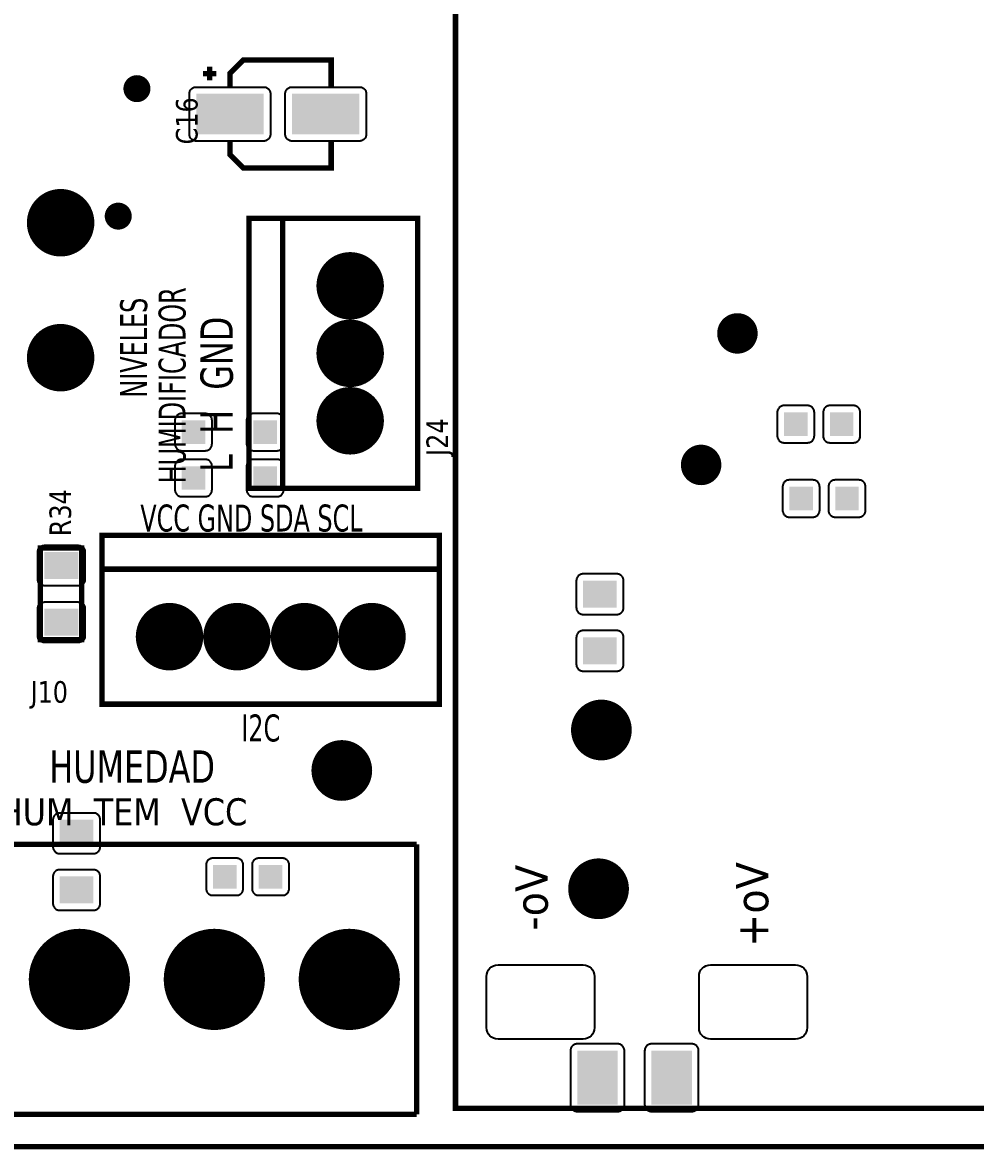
# Model space of a CAD drawing. Header units: millimetres. Extents: x 124 to 302, y 105 to 223.
# Drawn here: x 298.079 to 299.492, y 218.591 to 220.261 of the extents above; entities that cross this region are included whole.
import ezdxf

# ---------------------------------------------------------------- set-up
doc = ezdxf.new("R2010")
doc.units = ezdxf.units.MM
doc.layers.add('DESC', color=250, linetype='Continuous')
doc.styles.get("Standard").update_dxf_attribs({"font": 'tahoma.ttf'})

# ---------------------------------------------------------------- blocks, each defined once
blk = doc.blocks.new('RPAD')
blk.add_trace([(-0.5, -0.5), (-0.5, 0.5), (0.5, -0.5), (0.5, 0.5)])
blk = doc.blocks.new('EPAD')
at = {"const_width": 0.5}
blk.add_lwpolyline([(-0.25, 0, 1), (0.25, 0, 1)], format="xyb", close=True, dxfattribs=at)
blk = doc.blocks.new('PCB_CamaraClimatica')
at = {"const_width": 0.008}
for points in [[(147.0389, 110.574), (153.4499, 110.574), (153.4499, 115.4463), (147.0389, 115.4463), (147.0389, 110.574)], [(147.0389, 110.574), (153.4499, 110.574), (153.4499, 115.4463), (147.0389, 115.4463), (147.0389, 110.574)], [(147.0389, 110.574), (153.4499, 110.574), (153.4499, 115.4463), (147.0389, 115.4463), (147.0389, 110.574)], [(150.502, 110.631), (151.5729, 110.631), (151.5729, 112.694), (150.502, 112.694), (150.502, 110.631)], [(150.502, 110.631), (151.5729, 110.631), (151.5729, 112.694), (150.502, 112.694), (150.502, 110.631)], [(150.502, 110.631), (151.5729, 110.631), (151.5729, 112.694), (150.502, 112.694), (150.502, 110.631)], [(150.1377, 112.1544), (150.1377, 112.1744)], [(150.1377, 112.1544), (150.1377, 112.1744)], [(150.1377, 112.1544), (150.1377, 112.1744)], [(150.1677, 112.1444), (150.1677, 112.1644), (150.1877, 112.1844), (150.3177, 112.1844), (150.3177, 112.1444)], [(150.1677, 112.1444), (150.1677, 112.1644), (150.1877, 112.1844), (150.3177, 112.1844), (150.3177, 112.1444)], [(150.1677, 112.1444), (150.1677, 112.1644), (150.1877, 112.1844), (150.3177, 112.1844), (150.3177, 112.1444)], [(150.1477, 112.1644), (150.1277, 112.1644)], [(150.1477, 112.1644), (150.1277, 112.1644)], [(150.1477, 112.1644), (150.1277, 112.1644)], [(150.3177, 112.0644), (150.3177, 112.0244), (150.1877, 112.0244), (150.1677, 112.0444), (150.1677, 112.0644)], [(150.3177, 112.0644), (150.3177, 112.0244), (150.1877, 112.0244), (150.1677, 112.0444), (150.1677, 112.0644)], [(150.3177, 112.0644), (150.3177, 112.0244), (150.1877, 112.0244), (150.1677, 112.0444), (150.1677, 112.0644)], [(150.1959, 111.5498), (150.4459, 111.5498), (150.4459, 111.9498), (150.1959, 111.9498), (150.1959, 111.5498)], [(150.1959, 111.5498), (150.4459, 111.5498), (150.4459, 111.9498), (150.1959, 111.9498), (150.1959, 111.5498)], [(150.1959, 111.5498), (150.4459, 111.5498), (150.4459, 111.9498), (150.1959, 111.9498), (150.1959, 111.5498)], [(150.2459, 111.5498), (150.2459, 111.9498)], [(150.2459, 111.5498), (150.2459, 111.9498)], [(150.2459, 111.5498), (150.2459, 111.9498)], [(149.9782, 111.2299), (150.4782, 111.2299), (150.4782, 111.4799), (149.9782, 111.4799), (149.9782, 111.2299)], [(149.9782, 111.2299), (150.4782, 111.2299), (150.4782, 111.4799), (149.9782, 111.4799), (149.9782, 111.2299)], [(149.9782, 111.2299), (150.4782, 111.2299), (150.4782, 111.4799), (149.9782, 111.4799), (149.9782, 111.2299)], [(149.8869, 111.3253), (149.9479, 111.3253), (149.9479, 111.4613), (149.8869, 111.4613), (149.8869, 111.3253)], [(149.8869, 111.3253), (149.9479, 111.3253), (149.9479, 111.4613), (149.8869, 111.4613), (149.8869, 111.3253)], [(149.8869, 111.3253), (149.9479, 111.3253), (149.9479, 111.4613), (149.8869, 111.4613), (149.8869, 111.3253)], [(149.9782, 111.4299), (150.4782, 111.4299)], [(149.9782, 111.4299), (150.4782, 111.4299)], [(149.9782, 111.4299), (150.4782, 111.4299)], [(149.6446, 110.622), (149.6446, 111.022), (150.4446, 111.022)], [(149.6446, 110.622), (149.6446, 111.022), (150.4446, 111.022)], [(149.6446, 110.622), (149.6446, 111.022), (150.4446, 111.022)], [(150.4446, 110.622), (150.4446, 111.022)], [(150.4446, 110.622), (150.4446, 111.022)], [(150.4446, 110.622), (150.4446, 111.022)], [(150.4446, 110.622), (149.6446, 110.622)], [(150.4446, 110.622), (149.6446, 110.622)], [(150.4446, 110.622), (149.6446, 110.622)]]:
    blk.add_lwpolyline(points, dxfattribs=at)
for points in [[(150.1077, 112.0744), (150.1077, 112.1344), (150.1078, 112.1354), (150.1079, 112.1364), (150.1082, 112.1374), (150.1085, 112.1383), (150.1089, 112.1392), (150.1094, 112.14), (150.11, 112.1408), (150.1106, 112.1415), (150.1113, 112.1421), (150.1121, 112.1427), (150.1129, 112.1432), (150.1138, 112.1436), (150.1147, 112.144), (150.1157, 112.1442), (150.1167, 112.1443), (150.1177, 112.1444), (150.2177, 112.1444), (150.2188, 112.1443), (150.2198, 112.1442), (150.2207, 112.144), (150.2217, 112.1436), (150.2225, 112.1432), (150.2234, 112.1427), (150.2241, 112.1421), (150.2248, 112.1415), (150.2255, 112.1408), (150.226, 112.14), (150.2265, 112.1392), (150.227, 112.1383), (150.2273, 112.1374), (150.2275, 112.1364), (150.2277, 112.1354), (150.2277, 112.1344), (150.2277, 112.0744), (150.2277, 112.0734), (150.2275, 112.0724), (150.2273, 112.0714), (150.227, 112.0705), (150.2265, 112.0696), (150.226, 112.0688), (150.2255, 112.068), (150.2248, 112.0673), (150.2241, 112.0666), (150.2234, 112.0661), (150.2225, 112.0656), (150.2217, 112.0652), (150.2207, 112.0648), (150.2198, 112.0646), (150.2188, 112.0644), (150.2177, 112.0644), (150.1177, 112.0644), (150.1167, 112.0644), (150.1157, 112.0646), (150.1147, 112.0648), (150.1138, 112.0652), (150.1129, 112.0656), (150.1121, 112.0661), (150.1113, 112.0666), (150.1106, 112.0673), (150.11, 112.068), (150.1094, 112.0688), (150.1089, 112.0696), (150.1085, 112.0705), (150.1082, 112.0714), (150.1079, 112.0724), (150.1078, 112.0734), (150.1077, 112.0744)], [(150.2497, 112.0744), (150.2497, 112.1344), (150.2498, 112.1354), (150.2499, 112.1364), (150.2502, 112.1374), (150.2505, 112.1383), (150.2509, 112.1392), (150.2514, 112.14), (150.252, 112.1408), (150.2526, 112.1415), (150.2533, 112.1421), (150.2541, 112.1427), (150.2549, 112.1432), (150.2558, 112.1436), (150.2567, 112.144), (150.2577, 112.1442), (150.2587, 112.1443), (150.2597, 112.1444), (150.3597, 112.1444), (150.3608, 112.1443), (150.3618, 112.1442), (150.3627, 112.144), (150.3637, 112.1436), (150.3645, 112.1432), (150.3654, 112.1427), (150.3661, 112.1421), (150.3668, 112.1415), (150.3675, 112.1408), (150.368, 112.14), (150.3685, 112.1392), (150.369, 112.1383), (150.3693, 112.1374), (150.3695, 112.1364), (150.3697, 112.1354), (150.3697, 112.1344), (150.3697, 112.0744), (150.3697, 112.0734), (150.3695, 112.0724), (150.3693, 112.0714), (150.369, 112.0705), (150.3685, 112.0696), (150.368, 112.0688), (150.3675, 112.068), (150.3668, 112.0673), (150.3661, 112.0666), (150.3654, 112.0661), (150.3645, 112.0656), (150.3637, 112.0652), (150.3627, 112.0648), (150.3618, 112.0646), (150.3608, 112.0644), (150.3597, 112.0644), (150.2597, 112.0644), (150.2587, 112.0644), (150.2577, 112.0646), (150.2567, 112.0648), (150.2558, 112.0652), (150.2549, 112.0656), (150.2541, 112.0661), (150.2533, 112.0666), (150.2526, 112.0673), (150.252, 112.068), (150.2514, 112.0688), (150.2509, 112.0696), (150.2505, 112.0705), (150.2502, 112.0714), (150.2499, 112.0724), (150.2498, 112.0734), (150.2497, 112.0744)], [(150.1412, 111.6155), (150.1412, 111.6505), (150.1411, 111.6516), (150.141, 111.6526), (150.1407, 111.6535), (150.1404, 111.6545), (150.14, 111.6553), (150.1395, 111.6562), (150.1389, 111.6569), (150.1383, 111.6576), (150.1376, 111.6583), (150.1368, 111.6588), (150.136, 111.6593), (150.1351, 111.6598), (150.1342, 111.6601), (150.1332, 111.6603), (150.1322, 111.6605), (150.1312, 111.6605), (150.0962, 111.6605), (150.0951, 111.6605), (150.0941, 111.6603), (150.0932, 111.6601), (150.0922, 111.6598), (150.0914, 111.6593), (150.0905, 111.6588), (150.0898, 111.6583), (150.0891, 111.6576), (150.0884, 111.6569), (150.0878, 111.6562), (150.0873, 111.6553), (150.0869, 111.6545), (150.0866, 111.6535), (150.0864, 111.6526), (150.0862, 111.6516), (150.0862, 111.6505), (150.0862, 111.6155), (150.0862, 111.6145), (150.0864, 111.6135), (150.0866, 111.6125), (150.0869, 111.6116), (150.0873, 111.6107), (150.0878, 111.6099), (150.0884, 111.6091), (150.0891, 111.6084), (150.0898, 111.6078), (150.0905, 111.6072), (150.0914, 111.6067), (150.0922, 111.6063), (150.0932, 111.606), (150.0941, 111.6057), (150.0951, 111.6056), (150.0962, 111.6055), (150.1312, 111.6055), (150.1322, 111.6056), (150.1332, 111.6057), (150.1342, 111.606), (150.1351, 111.6063), (150.136, 111.6067), (150.1368, 111.6072), (150.1376, 111.6078), (150.1383, 111.6084), (150.1389, 111.6091), (150.1395, 111.6099), (150.14, 111.6107), (150.1404, 111.6116), (150.1407, 111.6125), (150.141, 111.6135), (150.1411, 111.6145), (150.1412, 111.6155)], [(150.2475, 111.6155), (150.2475, 111.6505), (150.2474, 111.6516), (150.2473, 111.6526), (150.247, 111.6535), (150.2467, 111.6545), (150.2463, 111.6553), (150.2458, 111.6562), (150.2452, 111.6569), (150.2446, 111.6576), (150.2439, 111.6583), (150.2431, 111.6588), (150.2423, 111.6593), (150.2414, 111.6598), (150.2405, 111.6601), (150.2395, 111.6603), (150.2385, 111.6605), (150.2375, 111.6605), (150.2025, 111.6605), (150.2014, 111.6605), (150.2004, 111.6603), (150.1995, 111.6601), (150.1985, 111.6598), (150.1977, 111.6593), (150.1968, 111.6588), (150.1961, 111.6583), (150.1954, 111.6576), (150.1947, 111.6569), (150.1941, 111.6562), (150.1936, 111.6553), (150.1932, 111.6545), (150.1929, 111.6535), (150.1927, 111.6526), (150.1925, 111.6516), (150.1925, 111.6505), (150.1925, 111.6155), (150.1925, 111.6145), (150.1927, 111.6135), (150.1929, 111.6125), (150.1932, 111.6116), (150.1936, 111.6107), (150.1941, 111.6099), (150.1947, 111.6091), (150.1954, 111.6084), (150.1961, 111.6078), (150.1968, 111.6072), (150.1977, 111.6067), (150.1985, 111.6063), (150.1995, 111.606), (150.2004, 111.6057), (150.2014, 111.6056), (150.2025, 111.6055), (150.2375, 111.6055), (150.2385, 111.6056), (150.2395, 111.6057), (150.2405, 111.606), (150.2414, 111.6063), (150.2423, 111.6067), (150.2431, 111.6072), (150.2439, 111.6078), (150.2446, 111.6084), (150.2452, 111.6091), (150.2458, 111.6099), (150.2463, 111.6107), (150.2467, 111.6116), (150.247, 111.6125), (150.2473, 111.6135), (150.2474, 111.6145), (150.2475, 111.6155)], [(150.9888, 111.6173), (151.0238, 111.6173), (151.0248, 111.6174), (151.0258, 111.6175), (151.0268, 111.6178), (151.0277, 111.6181), (151.0286, 111.6185), (151.0294, 111.619), (151.0302, 111.6196), (151.0309, 111.6202), (151.0315, 111.6209), (151.0321, 111.6217), (151.0326, 111.6225), (151.033, 111.6234), (151.0334, 111.6243), (151.0336, 111.6253), (151.0337, 111.6263), (151.0338, 111.6273), (151.0338, 111.6623), (151.0337, 111.6634), (151.0336, 111.6644), (151.0334, 111.6653), (151.033, 111.6663), (151.0326, 111.6671), (151.0321, 111.668), (151.0315, 111.6687), (151.0309, 111.6694), (151.0302, 111.6701), (151.0294, 111.6707), (151.0286, 111.6711), (151.0277, 111.6716), (151.0268, 111.6719), (151.0258, 111.6721), (151.0248, 111.6723), (151.0238, 111.6723), (150.9888, 111.6723), (150.9878, 111.6723), (150.9867, 111.6721), (150.9858, 111.6719), (150.9849, 111.6716), (150.984, 111.6711), (150.9832, 111.6707), (150.9824, 111.6701), (150.9817, 111.6694), (150.981, 111.6687), (150.9805, 111.668), (150.98, 111.6671), (150.9796, 111.6663), (150.9792, 111.6653), (150.979, 111.6644), (150.9788, 111.6634), (150.9788, 111.6623), (150.9788, 111.6273), (150.9788, 111.6263), (150.979, 111.6253), (150.9792, 111.6243), (150.9796, 111.6234), (150.98, 111.6225), (150.9805, 111.6217), (150.981, 111.6209), (150.9817, 111.6202), (150.9824, 111.6196), (150.9832, 111.619), (150.984, 111.6185), (150.9849, 111.6181), (150.9858, 111.6178), (150.9867, 111.6175), (150.9878, 111.6174), (150.9888, 111.6173)], [(151.0568, 111.6173), (151.0918, 111.6173), (151.0928, 111.6174), (151.0938, 111.6175), (151.0948, 111.6178), (151.0957, 111.6181), (151.0966, 111.6185), (151.0974, 111.619), (151.0982, 111.6196), (151.0989, 111.6202), (151.0995, 111.6209), (151.1001, 111.6217), (151.1006, 111.6225), (151.101, 111.6234), (151.1014, 111.6243), (151.1016, 111.6253), (151.1017, 111.6263), (151.1018, 111.6273), (151.1018, 111.6623), (151.1017, 111.6634), (151.1016, 111.6644), (151.1014, 111.6653), (151.101, 111.6663), (151.1006, 111.6671), (151.1001, 111.668), (151.0995, 111.6687), (151.0989, 111.6694), (151.0982, 111.6701), (151.0974, 111.6707), (151.0966, 111.6711), (151.0957, 111.6716), (151.0948, 111.6719), (151.0938, 111.6721), (151.0928, 111.6723), (151.0918, 111.6723), (151.0568, 111.6723), (151.0558, 111.6723), (151.0547, 111.6721), (151.0538, 111.6719), (151.0529, 111.6716), (151.052, 111.6711), (151.0512, 111.6707), (151.0504, 111.6701), (151.0497, 111.6694), (151.049, 111.6687), (151.0485, 111.668), (151.048, 111.6671), (151.0476, 111.6663), (151.0472, 111.6653), (151.047, 111.6644), (151.0468, 111.6634), (151.0468, 111.6623), (151.0468, 111.6273), (151.0468, 111.6263), (151.047, 111.6253), (151.0472, 111.6243), (151.0476, 111.6234), (151.048, 111.6225), (151.0485, 111.6217), (151.049, 111.6209), (151.0497, 111.6202), (151.0504, 111.6196), (151.0512, 111.619), (151.052, 111.6185), (151.0529, 111.6181), (151.0538, 111.6178), (151.0547, 111.6175), (151.0558, 111.6174), (151.0568, 111.6173)], [(150.1412, 111.5475), (150.1412, 111.5825), (150.1411, 111.5836), (150.141, 111.5846), (150.1407, 111.5855), (150.1404, 111.5865), (150.14, 111.5873), (150.1395, 111.5882), (150.1389, 111.5889), (150.1383, 111.5896), (150.1376, 111.5903), (150.1368, 111.5908), (150.136, 111.5913), (150.1351, 111.5918), (150.1342, 111.5921), (150.1332, 111.5923), (150.1322, 111.5925), (150.1312, 111.5925), (150.0962, 111.5925), (150.0951, 111.5925), (150.0941, 111.5923), (150.0932, 111.5921), (150.0922, 111.5918), (150.0914, 111.5913), (150.0905, 111.5908), (150.0898, 111.5903), (150.0891, 111.5896), (150.0884, 111.5889), (150.0878, 111.5882), (150.0873, 111.5873), (150.0869, 111.5865), (150.0866, 111.5855), (150.0864, 111.5846), (150.0862, 111.5836), (150.0862, 111.5825), (150.0862, 111.5475), (150.0862, 111.5465), (150.0864, 111.5455), (150.0866, 111.5445), (150.0869, 111.5436), (150.0873, 111.5427), (150.0878, 111.5419), (150.0884, 111.5411), (150.0891, 111.5404), (150.0898, 111.5398), (150.0905, 111.5392), (150.0914, 111.5387), (150.0922, 111.5383), (150.0932, 111.538), (150.0941, 111.5377), (150.0951, 111.5376), (150.0962, 111.5375), (150.1312, 111.5375), (150.1322, 111.5376), (150.1332, 111.5377), (150.1342, 111.538), (150.1351, 111.5383), (150.136, 111.5387), (150.1368, 111.5392), (150.1376, 111.5398), (150.1383, 111.5404), (150.1389, 111.5411), (150.1395, 111.5419), (150.14, 111.5427), (150.1404, 111.5436), (150.1407, 111.5445), (150.141, 111.5455), (150.1411, 111.5465), (150.1412, 111.5475)], [(150.2475, 111.5475), (150.2475, 111.5825), (150.2474, 111.5836), (150.2473, 111.5846), (150.247, 111.5855), (150.2467, 111.5865), (150.2463, 111.5873), (150.2458, 111.5882), (150.2452, 111.5889), (150.2446, 111.5896), (150.2439, 111.5903), (150.2431, 111.5908), (150.2423, 111.5913), (150.2414, 111.5918), (150.2405, 111.5921), (150.2395, 111.5923), (150.2385, 111.5925), (150.2375, 111.5925), (150.2025, 111.5925), (150.2014, 111.5925), (150.2004, 111.5923), (150.1995, 111.5921), (150.1985, 111.5918), (150.1977, 111.5913), (150.1968, 111.5908), (150.1961, 111.5903), (150.1954, 111.5896), (150.1947, 111.5889), (150.1941, 111.5882), (150.1936, 111.5873), (150.1932, 111.5865), (150.1929, 111.5855), (150.1927, 111.5846), (150.1925, 111.5836), (150.1925, 111.5825), (150.1925, 111.5475), (150.1925, 111.5465), (150.1927, 111.5455), (150.1929, 111.5445), (150.1932, 111.5436), (150.1936, 111.5427), (150.1941, 111.5419), (150.1947, 111.5411), (150.1954, 111.5404), (150.1961, 111.5398), (150.1968, 111.5392), (150.1977, 111.5387), (150.1985, 111.5383), (150.1995, 111.538), (150.2004, 111.5377), (150.2014, 111.5376), (150.2025, 111.5375), (150.2375, 111.5375), (150.2385, 111.5376), (150.2395, 111.5377), (150.2405, 111.538), (150.2414, 111.5383), (150.2423, 111.5387), (150.2431, 111.5392), (150.2439, 111.5398), (150.2446, 111.5404), (150.2452, 111.5411), (150.2458, 111.5419), (150.2463, 111.5427), (150.2467, 111.5436), (150.247, 111.5445), (150.2473, 111.5455), (150.2474, 111.5465), (150.2475, 111.5475)], [(150.9967, 111.5071), (151.0317, 111.5071), (151.0327, 111.5071), (151.0337, 111.5073), (151.0347, 111.5075), (151.0356, 111.5079), (151.0365, 111.5083), (151.0373, 111.5088), (151.0381, 111.5093), (151.0388, 111.51), (151.0394, 111.5107), (151.04, 111.5115), (151.0405, 111.5123), (151.0409, 111.5132), (151.0412, 111.5141), (151.0415, 111.5151), (151.0416, 111.5161), (151.0417, 111.5171), (151.0417, 111.5521), (151.0416, 111.5531), (151.0415, 111.5541), (151.0412, 111.5551), (151.0409, 111.556), (151.0405, 111.5569), (151.04, 111.5577), (151.0394, 111.5585), (151.0388, 111.5592), (151.0381, 111.5598), (151.0373, 111.5604), (151.0365, 111.5609), (151.0356, 111.5613), (151.0347, 111.5617), (151.0337, 111.5619), (151.0327, 111.562), (151.0317, 111.5621), (150.9967, 111.5621), (150.9956, 111.562), (150.9946, 111.5619), (150.9937, 111.5617), (150.9927, 111.5613), (150.9919, 111.5609), (150.991, 111.5604), (150.9903, 111.5598), (150.9896, 111.5592), (150.9889, 111.5585), (150.9883, 111.5577), (150.9879, 111.5569), (150.9874, 111.556), (150.9871, 111.5551), (150.9869, 111.5541), (150.9867, 111.5531), (150.9867, 111.5521), (150.9867, 111.5171), (150.9867, 111.5161), (150.9869, 111.5151), (150.9871, 111.5141), (150.9874, 111.5132), (150.9879, 111.5123), (150.9883, 111.5115), (150.9889, 111.5107), (150.9896, 111.51), (150.9903, 111.5093), (150.991, 111.5088), (150.9919, 111.5083), (150.9927, 111.5079), (150.9937, 111.5075), (150.9946, 111.5073), (150.9956, 111.5071), (150.9967, 111.5071)], [(151.0647, 111.5071), (151.0997, 111.5071), (151.1007, 111.5071), (151.1017, 111.5073), (151.1027, 111.5075), (151.1036, 111.5079), (151.1045, 111.5083), (151.1053, 111.5088), (151.1061, 111.5093), (151.1068, 111.51), (151.1074, 111.5107), (151.108, 111.5115), (151.1085, 111.5123), (151.1089, 111.5132), (151.1092, 111.5141), (151.1095, 111.5151), (151.1096, 111.5161), (151.1097, 111.5171), (151.1097, 111.5521), (151.1096, 111.5531), (151.1095, 111.5541), (151.1092, 111.5551), (151.1089, 111.556), (151.1085, 111.5569), (151.108, 111.5577), (151.1074, 111.5585), (151.1068, 111.5592), (151.1061, 111.5598), (151.1053, 111.5604), (151.1045, 111.5609), (151.1036, 111.5613), (151.1027, 111.5617), (151.1017, 111.5619), (151.1007, 111.562), (151.0997, 111.5621), (151.0647, 111.5621), (151.0636, 111.562), (151.0626, 111.5619), (151.0617, 111.5617), (151.0607, 111.5613), (151.0599, 111.5609), (151.059, 111.5604), (151.0583, 111.5598), (151.0576, 111.5592), (151.0569, 111.5585), (151.0563, 111.5577), (151.0559, 111.5569), (151.0554, 111.556), (151.0551, 111.5551), (151.0549, 111.5541), (151.0547, 111.5531), (151.0547, 111.5521), (151.0547, 111.5171), (151.0547, 111.5161), (151.0549, 111.5151), (151.0551, 111.5141), (151.0554, 111.5132), (151.0559, 111.5123), (151.0563, 111.5115), (151.0569, 111.5107), (151.0576, 111.51), (151.0583, 111.5093), (151.059, 111.5088), (151.0599, 111.5083), (151.0607, 111.5079), (151.0617, 111.5075), (151.0626, 111.5073), (151.0636, 111.5071), (151.0647, 111.5071)], [(149.9529, 111.4553), (149.9529, 111.4153), (149.9529, 111.4142), (149.9527, 111.4132), (149.9525, 111.4122), (149.9522, 111.4113), (149.9517, 111.4104), (149.9512, 111.4096), (149.9507, 111.4089), (149.95, 111.4082), (149.9493, 111.4075), (149.9486, 111.4069), (149.9477, 111.4064), (149.9469, 111.406), (149.9459, 111.4057), (149.945, 111.4055), (149.944, 111.4053), (149.9429, 111.4053), (149.8929, 111.4053), (149.8919, 111.4053), (149.8909, 111.4055), (149.8899, 111.4057), (149.889, 111.406), (149.8881, 111.4064), (149.8873, 111.4069), (149.8865, 111.4075), (149.8858, 111.4082), (149.8852, 111.4089), (149.8846, 111.4096), (149.8841, 111.4104), (149.8837, 111.4113), (149.8834, 111.4122), (149.8831, 111.4132), (149.883, 111.4142), (149.8829, 111.4153), (149.8829, 111.4553), (149.883, 111.4563), (149.8831, 111.4573), (149.8834, 111.4583), (149.8837, 111.4592), (149.8841, 111.4601), (149.8846, 111.4609), (149.8852, 111.4617), (149.8858, 111.4624), (149.8865, 111.463), (149.8873, 111.4636), (149.8881, 111.4641), (149.889, 111.4645), (149.8899, 111.4648), (149.8909, 111.4651), (149.8919, 111.4652), (149.8929, 111.4653), (149.9429, 111.4653), (149.944, 111.4652), (149.945, 111.4651), (149.9459, 111.4648), (149.9469, 111.4645), (149.9477, 111.4641), (149.9486, 111.4636), (149.9493, 111.463), (149.95, 111.4624), (149.9507, 111.4617), (149.9512, 111.4609), (149.9517, 111.4601), (149.9522, 111.4592), (149.9525, 111.4583), (149.9527, 111.4573), (149.9529, 111.4563), (149.9529, 111.4553)], [(150.681, 111.4129), (150.681, 111.3729), (150.6811, 111.3718), (150.6812, 111.3708), (150.6815, 111.3699), (150.6818, 111.3689), (150.6822, 111.3681), (150.6827, 111.3672), (150.6833, 111.3665), (150.6839, 111.3658), (150.6846, 111.3651), (150.6854, 111.3645), (150.6862, 111.3641), (150.6871, 111.3636), (150.688, 111.3633), (150.689, 111.3631), (150.69, 111.3629), (150.691, 111.3629), (150.741, 111.3629), (150.7421, 111.3629), (150.7431, 111.3631), (150.744, 111.3633), (150.745, 111.3636), (150.7458, 111.3641), (150.7467, 111.3645), (150.7474, 111.3651), (150.7481, 111.3658), (150.7488, 111.3665), (150.7493, 111.3672), (150.7498, 111.3681), (150.7503, 111.3689), (150.7506, 111.3699), (150.7508, 111.3708), (150.751, 111.3718), (150.751, 111.3729), (150.751, 111.4129), (150.751, 111.4139), (150.7508, 111.4149), (150.7506, 111.4159), (150.7503, 111.4168), (150.7498, 111.4177), (150.7493, 111.4185), (150.7488, 111.4193), (150.7481, 111.42), (150.7474, 111.4206), (150.7467, 111.4212), (150.7458, 111.4217), (150.745, 111.4221), (150.744, 111.4224), (150.7431, 111.4227), (150.7421, 111.4228), (150.741, 111.4229), (150.691, 111.4229), (150.69, 111.4228), (150.689, 111.4227), (150.688, 111.4224), (150.6871, 111.4221), (150.6862, 111.4217), (150.6854, 111.4212), (150.6846, 111.4206), (150.6839, 111.42), (150.6833, 111.4193), (150.6827, 111.4185), (150.6822, 111.4177), (150.6818, 111.4168), (150.6815, 111.4159), (150.6812, 111.4149), (150.6811, 111.4139), (150.681, 111.4129)], [(149.9529, 111.3713), (149.9529, 111.3313), (149.9529, 111.3302), (149.9527, 111.3292), (149.9525, 111.3282), (149.9522, 111.3273), (149.9517, 111.3264), (149.9512, 111.3256), (149.9507, 111.3249), (149.95, 111.3242), (149.9493, 111.3235), (149.9486, 111.3229), (149.9477, 111.3224), (149.9469, 111.322), (149.9459, 111.3217), (149.945, 111.3215), (149.944, 111.3213), (149.9429, 111.3213), (149.8929, 111.3213), (149.8919, 111.3213), (149.8909, 111.3215), (149.8899, 111.3217), (149.889, 111.322), (149.8881, 111.3224), (149.8873, 111.3229), (149.8865, 111.3235), (149.8858, 111.3242), (149.8852, 111.3249), (149.8846, 111.3256), (149.8841, 111.3264), (149.8837, 111.3273), (149.8834, 111.3282), (149.8831, 111.3292), (149.883, 111.3302), (149.8829, 111.3313), (149.8829, 111.3713), (149.883, 111.3723), (149.8831, 111.3733), (149.8834, 111.3743), (149.8837, 111.3752), (149.8841, 111.3761), (149.8846, 111.3769), (149.8852, 111.3777), (149.8858, 111.3784), (149.8865, 111.379), (149.8873, 111.3796), (149.8881, 111.3801), (149.889, 111.3805), (149.8899, 111.3808), (149.8909, 111.3811), (149.8919, 111.3812), (149.8929, 111.3813), (149.9429, 111.3813), (149.944, 111.3812), (149.945, 111.3811), (149.9459, 111.3808), (149.9469, 111.3805), (149.9477, 111.3801), (149.9486, 111.3796), (149.9493, 111.379), (149.95, 111.3784), (149.9507, 111.3777), (149.9512, 111.3769), (149.9517, 111.3761), (149.9522, 111.3752), (149.9525, 111.3743), (149.9527, 111.3733), (149.9529, 111.3723), (149.9529, 111.3713)], [(150.681, 111.3289), (150.681, 111.2889), (150.6811, 111.2878), (150.6812, 111.2868), (150.6815, 111.2859), (150.6818, 111.2849), (150.6822, 111.2841), (150.6827, 111.2832), (150.6833, 111.2825), (150.6839, 111.2818), (150.6846, 111.2811), (150.6854, 111.2805), (150.6862, 111.2801), (150.6871, 111.2796), (150.688, 111.2793), (150.689, 111.2791), (150.69, 111.2789), (150.691, 111.2789), (150.741, 111.2789), (150.7421, 111.2789), (150.7431, 111.2791), (150.744, 111.2793), (150.745, 111.2796), (150.7458, 111.2801), (150.7467, 111.2805), (150.7474, 111.2811), (150.7481, 111.2818), (150.7488, 111.2825), (150.7493, 111.2832), (150.7498, 111.2841), (150.7503, 111.2849), (150.7506, 111.2859), (150.7508, 111.2868), (150.751, 111.2878), (150.751, 111.2889), (150.751, 111.3289), (150.751, 111.3299), (150.7508, 111.3309), (150.7506, 111.3319), (150.7503, 111.3328), (150.7498, 111.3337), (150.7493, 111.3345), (150.7488, 111.3353), (150.7481, 111.336), (150.7474, 111.3366), (150.7467, 111.3372), (150.7458, 111.3377), (150.745, 111.3381), (150.744, 111.3384), (150.7431, 111.3387), (150.7421, 111.3388), (150.741, 111.3389), (150.691, 111.3389), (150.69, 111.3388), (150.689, 111.3387), (150.688, 111.3384), (150.6871, 111.3381), (150.6862, 111.3377), (150.6854, 111.3372), (150.6846, 111.3366), (150.6839, 111.336), (150.6833, 111.3353), (150.6827, 111.3345), (150.6822, 111.3337), (150.6818, 111.3328), (150.6815, 111.3319), (150.6812, 111.3309), (150.6811, 111.3299), (150.681, 111.3289)], [(149.9754, 111.0185), (149.9754, 111.0585), (149.9754, 111.0596), (149.9752, 111.0606), (149.975, 111.0615), (149.9747, 111.0625), (149.9742, 111.0633), (149.9738, 111.0642), (149.9732, 111.0649), (149.9725, 111.0656), (149.9718, 111.0663), (149.9711, 111.0669), (149.9702, 111.0673), (149.9694, 111.0678), (149.9684, 111.0681), (149.9675, 111.0683), (149.9665, 111.0685), (149.9654, 111.0685), (149.9154, 111.0685), (149.9144, 111.0685), (149.9134, 111.0683), (149.9124, 111.0681), (149.9115, 111.0678), (149.9106, 111.0673), (149.9098, 111.0669), (149.909, 111.0663), (149.9083, 111.0656), (149.9077, 111.0649), (149.9071, 111.0642), (149.9066, 111.0633), (149.9062, 111.0625), (149.9059, 111.0615), (149.9056, 111.0606), (149.9055, 111.0596), (149.9054, 111.0585), (149.9054, 111.0185), (149.9055, 111.0175), (149.9056, 111.0165), (149.9059, 111.0155), (149.9062, 111.0146), (149.9066, 111.0137), (149.9071, 111.0129), (149.9077, 111.0121), (149.9083, 111.0114), (149.909, 111.0108), (149.9098, 111.0102), (149.9106, 111.0097), (149.9115, 111.0093), (149.9124, 111.009), (149.9134, 111.0087), (149.9144, 111.0086), (149.9154, 111.0085), (149.9654, 111.0085), (149.9665, 111.0086), (149.9675, 111.0087), (149.9684, 111.009), (149.9694, 111.0093), (149.9702, 111.0097), (149.9711, 111.0102), (149.9718, 111.0108), (149.9725, 111.0114), (149.9732, 111.0121), (149.9738, 111.0129), (149.9742, 111.0137), (149.9747, 111.0146), (149.975, 111.0155), (149.9752, 111.0165), (149.9754, 111.0175), (149.9754, 111.0185)], [(150.1425, 110.9466), (150.1775, 110.9466), (150.1785, 110.9466), (150.1795, 110.9468), (150.1805, 110.947), (150.1814, 110.9474), (150.1823, 110.9478), (150.1831, 110.9483), (150.1839, 110.9488), (150.1846, 110.9495), (150.1852, 110.9502), (150.1858, 110.951), (150.1863, 110.9518), (150.1867, 110.9527), (150.187, 110.9536), (150.1873, 110.9545), (150.1874, 110.9556), (150.1875, 110.9566), (150.1875, 110.9916), (150.1874, 110.9926), (150.1873, 110.9936), (150.187, 110.9946), (150.1867, 110.9955), (150.1863, 110.9964), (150.1858, 110.9972), (150.1852, 110.998), (150.1846, 110.9987), (150.1839, 110.9993), (150.1831, 110.9999), (150.1823, 111.0004), (150.1814, 111.0008), (150.1805, 111.0012), (150.1795, 111.0014), (150.1785, 111.0015), (150.1775, 111.0016), (150.1425, 111.0016), (150.1414, 111.0015), (150.1404, 111.0014), (150.1395, 111.0012), (150.1385, 111.0008), (150.1377, 111.0004), (150.1368, 110.9999), (150.1361, 110.9993), (150.1354, 110.9987), (150.1347, 110.998), (150.1342, 110.9972), (150.1337, 110.9964), (150.1332, 110.9955), (150.1329, 110.9946), (150.1327, 110.9936), (150.1325, 110.9926), (150.1325, 110.9916), (150.1325, 110.9566), (150.1325, 110.9556), (150.1327, 110.9545), (150.1329, 110.9536), (150.1332, 110.9527), (150.1337, 110.9518), (150.1342, 110.951), (150.1347, 110.9502), (150.1354, 110.9495), (150.1361, 110.9488), (150.1368, 110.9483), (150.1377, 110.9478), (150.1385, 110.9474), (150.1395, 110.947), (150.1404, 110.9468), (150.1414, 110.9466), (150.1425, 110.9466)], [(150.2105, 110.9466), (150.2455, 110.9466), (150.2465, 110.9466), (150.2475, 110.9468), (150.2485, 110.947), (150.2494, 110.9474), (150.2503, 110.9478), (150.2511, 110.9483), (150.2519, 110.9488), (150.2526, 110.9495), (150.2532, 110.9502), (150.2538, 110.951), (150.2543, 110.9518), (150.2547, 110.9527), (150.255, 110.9536), (150.2553, 110.9545), (150.2554, 110.9556), (150.2555, 110.9566), (150.2555, 110.9916), (150.2554, 110.9926), (150.2553, 110.9936), (150.255, 110.9946), (150.2547, 110.9955), (150.2543, 110.9964), (150.2538, 110.9972), (150.2532, 110.998), (150.2526, 110.9987), (150.2519, 110.9993), (150.2511, 110.9999), (150.2503, 111.0004), (150.2494, 111.0008), (150.2485, 111.0012), (150.2475, 111.0014), (150.2465, 111.0015), (150.2455, 111.0016), (150.2105, 111.0016), (150.2094, 111.0015), (150.2084, 111.0014), (150.2075, 111.0012), (150.2065, 111.0008), (150.2057, 111.0004), (150.2048, 110.9999), (150.2041, 110.9993), (150.2034, 110.9987), (150.2027, 110.998), (150.2022, 110.9972), (150.2017, 110.9964), (150.2012, 110.9955), (150.2009, 110.9946), (150.2007, 110.9936), (150.2005, 110.9926), (150.2005, 110.9916), (150.2005, 110.9566), (150.2005, 110.9556), (150.2007, 110.9545), (150.2009, 110.9536), (150.2012, 110.9527), (150.2017, 110.9518), (150.2022, 110.951), (150.2027, 110.9502), (150.2034, 110.9495), (150.2041, 110.9488), (150.2048, 110.9483), (150.2057, 110.9478), (150.2065, 110.9474), (150.2075, 110.947), (150.2084, 110.9468), (150.2094, 110.9466), (150.2105, 110.9466)], [(149.9754, 110.9345), (149.9754, 110.9745), (149.9754, 110.9756), (149.9752, 110.9766), (149.975, 110.9775), (149.9747, 110.9785), (149.9742, 110.9793), (149.9738, 110.9802), (149.9732, 110.9809), (149.9725, 110.9816), (149.9718, 110.9823), (149.9711, 110.9829), (149.9702, 110.9833), (149.9694, 110.9838), (149.9684, 110.9841), (149.9675, 110.9843), (149.9665, 110.9845), (149.9654, 110.9845), (149.9154, 110.9845), (149.9144, 110.9845), (149.9134, 110.9843), (149.9124, 110.9841), (149.9115, 110.9838), (149.9106, 110.9833), (149.9098, 110.9829), (149.909, 110.9823), (149.9083, 110.9816), (149.9077, 110.9809), (149.9071, 110.9802), (149.9066, 110.9793), (149.9062, 110.9785), (149.9059, 110.9775), (149.9056, 110.9766), (149.9055, 110.9756), (149.9054, 110.9745), (149.9054, 110.9345), (149.9055, 110.9335), (149.9056, 110.9325), (149.9059, 110.9315), (149.9062, 110.9306), (149.9066, 110.9297), (149.9071, 110.9289), (149.9077, 110.9281), (149.9083, 110.9274), (149.909, 110.9268), (149.9098, 110.9262), (149.9106, 110.9257), (149.9115, 110.9253), (149.9124, 110.925), (149.9134, 110.9247), (149.9144, 110.9246), (149.9154, 110.9245), (149.9654, 110.9245), (149.9665, 110.9246), (149.9675, 110.9247), (149.9684, 110.925), (149.9694, 110.9253), (149.9702, 110.9257), (149.9711, 110.9262), (149.9718, 110.9268), (149.9725, 110.9274), (149.9732, 110.9281), (149.9738, 110.9289), (149.9742, 110.9297), (149.9747, 110.9306), (149.975, 110.9315), (149.9752, 110.9325), (149.9754, 110.9335), (149.9754, 110.9345)], [(150.548, 110.7505), (150.548, 110.8265), (150.5483, 110.83), (150.5493, 110.8332), (150.5508, 110.8361), (150.5529, 110.8386), (150.5554, 110.8406), (150.5583, 110.8422), (150.5615, 110.8432), (150.565, 110.8435), (150.691, 110.8435), (150.6945, 110.8432), (150.6977, 110.8422), (150.7006, 110.8406), (150.7031, 110.8386), (150.7051, 110.8361), (150.7067, 110.8332), (150.7076, 110.83), (150.708, 110.8265), (150.708, 110.7505), (150.7076, 110.747), (150.7067, 110.7438), (150.7051, 110.7409), (150.7031, 110.7384), (150.7006, 110.7364), (150.6977, 110.7348), (150.6945, 110.7338), (150.691, 110.7335), (150.565, 110.7335), (150.5615, 110.7338), (150.5583, 110.7348), (150.5554, 110.7364), (150.5529, 110.7384), (150.5508, 110.7409), (150.5493, 110.7438), (150.5483, 110.747), (150.548, 110.7505)], [(150.8629, 110.7505), (150.8629, 110.8265), (150.8633, 110.83), (150.8642, 110.8332), (150.8658, 110.8361), (150.8679, 110.8386), (150.8704, 110.8406), (150.8732, 110.8422), (150.8765, 110.8432), (150.8799, 110.8435), (151.0059, 110.8435), (151.0094, 110.8432), (151.0126, 110.8422), (151.0155, 110.8406), (151.018, 110.8386), (151.0201, 110.8361), (151.0216, 110.8332), (151.0226, 110.83), (151.0229, 110.8265), (151.0229, 110.7505), (151.0226, 110.747), (151.0216, 110.7438), (151.0201, 110.7409), (151.018, 110.7384), (151.0155, 110.7364), (151.0126, 110.7348), (151.0094, 110.7338), (151.0059, 110.7335), (150.8799, 110.7335), (150.8765, 110.7338), (150.8732, 110.7348), (150.8704, 110.7364), (150.8679, 110.7384), (150.8658, 110.7409), (150.8642, 110.7438), (150.8633, 110.747), (150.8629, 110.7505)], [(150.6823, 110.6263), (150.7423, 110.6263), (150.7434, 110.6264), (150.7444, 110.6265), (150.7453, 110.6268), (150.7463, 110.6271), (150.7471, 110.6275), (150.748, 110.628), (150.7487, 110.6286), (150.7494, 110.6292), (150.7501, 110.6299), (150.7506, 110.6307), (150.7511, 110.6315), (150.7516, 110.6324), (150.7519, 110.6333), (150.7521, 110.6343), (150.7523, 110.6353), (150.7523, 110.6363), (150.7523, 110.7163), (150.7523, 110.7174), (150.7521, 110.7184), (150.7519, 110.7193), (150.7516, 110.7203), (150.7511, 110.7211), (150.7506, 110.722), (150.7501, 110.7227), (150.7494, 110.7234), (150.7487, 110.7241), (150.748, 110.7246), (150.7471, 110.7251), (150.7463, 110.7256), (150.7453, 110.7259), (150.7444, 110.7261), (150.7434, 110.7263), (150.7423, 110.7263), (150.6823, 110.7263), (150.6813, 110.7263), (150.6803, 110.7261), (150.6793, 110.7259), (150.6784, 110.7256), (150.6775, 110.7251), (150.6767, 110.7246), (150.6759, 110.7241), (150.6752, 110.7234), (150.6746, 110.7227), (150.674, 110.722), (150.6735, 110.7211), (150.6731, 110.7203), (150.6728, 110.7193), (150.6725, 110.7184), (150.6724, 110.7174), (150.6723, 110.7163), (150.6723, 110.6363), (150.6724, 110.6353), (150.6725, 110.6343), (150.6728, 110.6333), (150.6731, 110.6324), (150.6735, 110.6315), (150.674, 110.6307), (150.6746, 110.6299), (150.6752, 110.6292), (150.6759, 110.6286), (150.6767, 110.628), (150.6775, 110.6275), (150.6784, 110.6271), (150.6793, 110.6268), (150.6803, 110.6265), (150.6813, 110.6264), (150.6823, 110.6263)], [(150.7923, 110.6263), (150.8523, 110.6263), (150.8534, 110.6264), (150.8544, 110.6265), (150.8553, 110.6268), (150.8563, 110.6271), (150.8571, 110.6275), (150.858, 110.628), (150.8587, 110.6286), (150.8594, 110.6292), (150.8601, 110.6299), (150.8606, 110.6307), (150.8611, 110.6315), (150.8616, 110.6324), (150.8619, 110.6333), (150.8621, 110.6343), (150.8623, 110.6353), (150.8623, 110.6363), (150.8623, 110.7163), (150.8623, 110.7174), (150.8621, 110.7184), (150.8619, 110.7193), (150.8616, 110.7203), (150.8611, 110.7211), (150.8606, 110.722), (150.8601, 110.7227), (150.8594, 110.7234), (150.8587, 110.7241), (150.858, 110.7246), (150.8571, 110.7251), (150.8563, 110.7256), (150.8553, 110.7259), (150.8544, 110.7261), (150.8534, 110.7263), (150.8523, 110.7263), (150.7923, 110.7263), (150.7913, 110.7263), (150.7903, 110.7261), (150.7893, 110.7259), (150.7884, 110.7256), (150.7875, 110.7251), (150.7867, 110.7246), (150.7859, 110.7241), (150.7852, 110.7234), (150.7846, 110.7227), (150.784, 110.722), (150.7835, 110.7211), (150.7831, 110.7203), (150.7828, 110.7193), (150.7825, 110.7184), (150.7824, 110.7174), (150.7823, 110.7163), (150.7823, 110.6363), (150.7824, 110.6353), (150.7825, 110.6343), (150.7828, 110.6333), (150.7831, 110.6324), (150.7835, 110.6315), (150.784, 110.6307), (150.7846, 110.6299), (150.7852, 110.6292), (150.7859, 110.6286), (150.7867, 110.628), (150.7875, 110.6275), (150.7884, 110.6271), (150.7893, 110.6268), (150.7903, 110.6265), (150.7913, 110.6264), (150.7923, 110.6263)]]:
    blk.add_lwpolyline(points, close=True)
for p, xscale, yscale in [((150.0299, 112.142), 0.04, 0.04), ((149.9168, 111.9433), 0.1, 0.1), ((150.0022, 111.9531), 0.04, 0.04), ((150.3459, 111.8498), 0.1, 0.1), ((150.9198, 111.7793), 0.06, 0.06), ((149.9168, 111.7433), 0.1, 0.1), ((150.3459, 111.7498), 0.1, 0.1), ((150.3459, 111.6498), 0.1, 0.1), ((150.866, 111.5844), 0.06, 0.06), ((150.0782, 111.3299), 0.1, 0.1), ((150.1782, 111.3299), 0.1, 0.1), ((150.2782, 111.3299), 0.1, 0.1), ((150.3782, 111.3299), 0.1, 0.1), ((150.7182, 111.1916), 0.09, 0.09), ((150.3335, 111.1316), 0.09, 0.09), ((150.714, 110.9563), 0.09, 0.09), ((149.9446, 110.822), 0.15, 0.15), ((150.1446, 110.822), 0.15, 0.15), ((150.3446, 110.822), 0.15, 0.15)]:
    blk.add_blockref('EPAD', p, dxfattribs=dict(xscale=xscale, yscale=yscale))
for p, xscale, yscale, rotation in [((150.1677, 112.1044), 0.06, 0.1, 90), ((150.3097, 112.1044), 0.06, 0.1, 90), ((151.0063, 111.6448), 0.035, 0.035, 180), ((151.0743, 111.6448), 0.035, 0.035, 180), ((150.1137, 111.633), 0.035, 0.035, 270), ((150.22, 111.633), 0.035, 0.035, 270), ((150.1137, 111.565), 0.035, 0.035, 270), ((150.22, 111.565), 0.035, 0.035, 270), ((151.0142, 111.5346), 0.035, 0.035, 180), ((151.0822, 111.5346), 0.035, 0.035, 180), ((149.9179, 111.4353), 0.04, 0.05, 270), ((150.716, 111.3929), 0.04, 0.05, 90), ((149.9179, 111.3513), 0.04, 0.05, 270), ((150.716, 111.3089), 0.04, 0.05, 90), ((149.9404, 111.0385), 0.04, 0.05, 270), ((150.16, 110.9741), 0.035, 0.035, 180), ((150.228, 110.9741), 0.035, 0.035, 180), ((149.9404, 110.9545), 0.04, 0.05, 270), ((150.7123, 110.6763), 0.06, 0.08, 180), ((150.8223, 110.6763), 0.06, 0.08, 180)]:
    blk.add_blockref('RPAD', p, dxfattribs=dict(xscale=xscale, yscale=yscale, rotation=rotation))
for s, height, width, p in [('C16', 0.032, 0.9375, (150.1197, 112.0594)), ('C16', 0.032, 0.9375, (150.1197, 112.0594)), ('C16', 0.032, 0.9375, (150.1197, 112.0594)), ('HUMIDIFICADOR', 0.04, 0.75, (150.102, 111.5571)), ('HUMIDIFICADOR', 0.04, 0.75, (150.102, 111.5571)), ('HUMIDIFICADOR', 0.04, 0.75, (150.102, 111.5571)), ('NIVELES', 0.04, 0.75, (150.045, 111.6841)), ('NIVELES', 0.04, 0.75, (150.045, 111.6841)), ('NIVELES', 0.04, 0.75, (150.045, 111.6841)), ('L  H  GND', 0.048, 0.833333, (150.172, 111.5741)), ('L  H  GND', 0.048, 0.833333, (150.172, 111.5741)), ('L  H  GND', 0.048, 0.833333, (150.172, 111.5741)), ('J24', 0.032, 0.9375, (150.4909, 111.5978)), ('J24', 0.032, 0.9375, (150.4909, 111.5978)), ('J24', 0.032, 0.9375, (150.4909, 111.5978)), ('R34', 0.032, 0.9375, (149.9323, 111.4788)), ('R34', 0.032, 0.9375, (149.9323, 111.4788)), ('R34', 0.032, 0.9375, (149.9323, 111.4788))]:
    blk.add_text(s, height=height, rotation=90, dxfattribs=dict(width=width)).set_placement(p)
for s, height, width, p in [('VCC GND SDA SCL', 0.04, 0.75, (150.0349, 111.4857)), ('VCC GND SDA SCL', 0.04, 0.75, (150.0349, 111.4857)), ('VCC GND SDA SCL', 0.04, 0.75, (150.0349, 111.4857)), ('J10', 0.032, 0.9375, (149.8722, 111.232)), ('J10', 0.032, 0.9375, (149.8722, 111.232)), ('J10', 0.032, 0.9375, (149.8722, 111.232)), ('I2C', 0.04, 0.75, (150.1845, 111.1746)), ('I2C', 0.04, 0.75, (150.1845, 111.1746)), ('I2C', 0.04, 0.75, (150.1845, 111.1746)), ('HUMEDAD', 0.048, 0.833333, (149.9, 111.1134)), ('HUMEDAD', 0.048, 0.833333, (149.9, 111.1134)), ('HUMEDAD', 0.048, 0.833333, (149.9, 111.1134))]:
    blk.add_text(s, height=height, dxfattribs=dict(width=width)).set_placement(p)
blk.add_text('GND  HUM  TEM  VCC', height=0.04).set_placement((149.6869, 111.0504))
blk.add_text('GND  HUM  TEM  VCC', height=0.04).set_placement((149.6869, 111.0504))
blk.add_text('GND  HUM  TEM  VCC', height=0.04).set_placement((149.6869, 111.0504))
at = {"text_generation_flag": 2, "width": 1.041667}
for s, p in [('Vo-', (150.6387, 110.9919)), ('Vo-', (150.6387, 110.9919)), ('Vo-', (150.6387, 110.9919)), ('Vo+', (150.9655, 110.9959)), ('Vo+', (150.9655, 110.9959)), ('Vo+', (150.9655, 110.9959))]:
    blk.add_text(s, height=0.048, rotation=90, dxfattribs=at).set_placement(p)

msp = doc.modelspace()

# ---------------------------------------------------------------- block references
at = {"layer": 'DESC'}
msp.add_blockref('PCB_CamaraClimatica', (148.219, 108.0207), dxfattribs=at)

doc.saveas('drawing.dxf')
